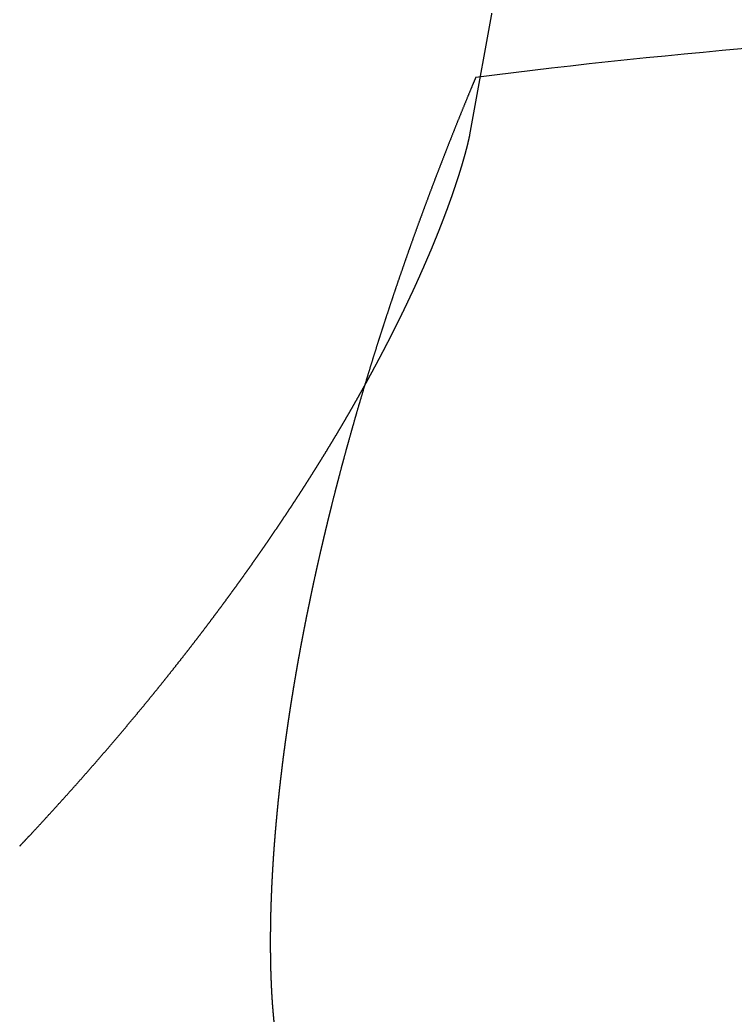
# Model space of a CAD drawing. Header units: centimetres. Extents: x -25.1 to 37.5, y -51.5 to 12.5.
# Drawn here: x 14.6712 to 14.844, y -38.6774 to -38.4369 of the extents above; entities that cross this region are included whole.
import ezdxf

# ---------------------------------------------------------------- set-up
doc = ezdxf.new("R2010")
doc.units = ezdxf.units.CM
doc.header["$MEASUREMENT"] = 0
for name, color, linetype in [('robot assembler v21_Sketch67', 7, 'Continuous'), ('robot assembler v21_Sketch68', 7, 'Continuous'), ('robot assembler v21_Sketch75', 7, 'Continuous'), ('robot assembler v21_Sketch76', 7, 'Continuous'), ('robot assembler v21_Sketch86', 7, 'Continuous')]:
    doc.layers.add(name, color=color, linetype=linetype)

msp = doc.modelspace()

# ---------------------------------------------------------------- linework, layer by layer
at = {"layer": 'robot assembler v21_Sketch67'}
msp.add_arc((14.991, -40.1, 50.1), 1.6625, 92.16571, 97.24605, dxfattribs=at)
msp.add_open_spline([(14.7813, -38.45078, 50.1), (14.78118, -38.45107, 50.1), (14.78094, -38.45165, 50.1), (14.78057, -38.45252, 50.1), (14.78009, -38.45369, 50.1), (14.77949, -38.45514, 50.1), (14.77889, -38.45659, 50.1), (14.7783, -38.45803, 50.1), (14.77772, -38.45948, 50.1), (14.77713, -38.46092, 50.1), (14.77655, -38.46236, 50.1), (14.77598, -38.4638, 50.1), (14.77541, -38.46524, 50.1), (14.77484, -38.46667, 50.1), (14.77427, -38.4681, 50.1), (14.77372, -38.46953, 50.1), (14.77316, -38.47096, 50.1), (14.77261, -38.47239, 50.1), (14.77206, -38.47381, 50.1), (14.77152, -38.47523, 50.1), (14.77098, -38.47665, 50.1), (14.77045, -38.47807, 50.1), (14.76991, -38.47948, 50.1), (14.76939, -38.48089, 50.1), (14.76887, -38.4823, 50.1), (14.76835, -38.48371, 50.1), (14.76783, -38.48511, 50.1), (14.76732, -38.48651, 50.1), (14.76681, -38.48791, 50.1), (14.76631, -38.48931, 50.1), (14.76581, -38.4907, 50.1), (14.76532, -38.49209, 50.1), (14.76483, -38.49348, 50.1), (14.76434, -38.49487, 50.1), (14.76386, -38.49625, 50.1), (14.76338, -38.49764, 50.1), (14.7629, -38.49901, 50.1), (14.76243, -38.50039, 50.1), (14.76196, -38.50176, 50.1), (14.7615, -38.50313, 50.1), (14.76104, -38.5045, 50.1), (14.76059, -38.50587, 50.1), (14.76014, -38.50723, 50.1), (14.75969, -38.50859, 50.1), (14.75925, -38.50995, 50.1), (14.75881, -38.5113, 50.1), (14.75837, -38.51265, 50.1), (14.75794, -38.514, 50.1), (14.75751, -38.51535, 50.1), (14.75709, -38.51669, 50.1), (14.75667, -38.51803, 50.1), (14.75625, -38.51936, 50.1), (14.75584, -38.5207, 50.1), (14.75543, -38.52203, 50.1), (14.75503, -38.52336, 50.1), (14.75463, -38.52468, 50.1), (14.75423, -38.526, 50.1), (14.75384, -38.52732, 50.1), (14.75345, -38.52864, 50.1), (14.75306, -38.52995, 50.1), (14.75268, -38.53126, 50.1), (14.7523, -38.53256, 50.1), (14.75193, -38.53387, 50.1), (14.75156, -38.53517, 50.1), (14.75119, -38.53646, 50.1), (14.75083, -38.53775, 50.1), (14.75047, -38.53904, 50.1), (14.75012, -38.54033, 50.1), (14.74976, -38.54161, 50.1), (14.74942, -38.54289, 50.1), (14.74907, -38.54417, 50.1), (14.74873, -38.54544, 50.1), (14.7484, -38.54671, 50.1), (14.74807, -38.54798, 50.1), (14.74774, -38.54924, 50.1), (14.74741, -38.5505, 50.1), (14.74709, -38.55175, 50.1), (14.74677, -38.55301, 50.1), (14.74646, -38.55425, 50.1), (14.74615, -38.5555, 50.1), (14.74584, -38.55674, 50.1), (14.74554, -38.55798, 50.1), (14.74524, -38.55921, 50.1), (14.74495, -38.56044, 50.1), (14.74465, -38.56167, 50.1), (14.74437, -38.56289, 50.1), (14.74408, -38.56411, 50.1), (14.7438, -38.56532, 50.1), (14.74352, -38.56653, 50.1), (14.74325, -38.56774, 50.1), (14.74298, -38.56894, 50.1), (14.74271, -38.57014, 50.1), (14.74245, -38.57134, 50.1), (14.74219, -38.57253, 50.1), (14.74193, -38.57372, 50.1), (14.74168, -38.5749, 50.1), (14.74143, -38.57608, 50.1), (14.74119, -38.57725, 50.1), (14.74095, -38.57843, 50.1), (14.74071, -38.57959, 50.1), (14.74047, -38.58075, 50.1), (14.74024, -38.58191, 50.1), (14.74001, -38.58307, 50.1), (14.73979, -38.58422, 50.1), (14.73957, -38.58536, 50.1), (14.73935, -38.5865, 50.1), (14.73913, -38.58764, 50.1), (14.73892, -38.58877, 50.1), (14.73872, -38.5899, 50.1), (14.73851, -38.59102, 50.1), (14.73831, -38.59214, 50.1), (14.73811, -38.59326, 50.1), (14.73792, -38.59437, 50.1), (14.73773, -38.59547, 50.1), (14.73754, -38.59657, 50.1), (14.73736, -38.59767, 50.1), (14.73718, -38.59876, 50.1), (14.737, -38.59985, 50.1), (14.73683, -38.60093, 50.1), (14.73665, -38.60201, 50.1), (14.73649, -38.60308, 50.1), (14.73632, -38.60415, 50.1), (14.73616, -38.60521, 50.1), (14.736, -38.60627, 50.1), (14.73585, -38.60732, 50.1), (14.7357, -38.60837, 50.1), (14.73555, -38.60941, 50.1), (14.7354, -38.61045, 50.1), (14.73526, -38.61148, 50.1), (14.73512, -38.61251, 50.1), (14.73498, -38.61353, 50.1), (14.73485, -38.61455, 50.1), (14.73472, -38.61556, 50.1), (14.73459, -38.61657, 50.1), (14.73447, -38.61757, 50.1), (14.73435, -38.61857, 50.1), (14.73423, -38.61956, 50.1), (14.73411, -38.62055, 50.1), (14.734, -38.62153, 50.1), (14.73389, -38.6225, 50.1), (14.73379, -38.62347, 50.1), (14.73368, -38.62443, 50.1), (14.73358, -38.62539, 50.1), (14.73348, -38.62634, 50.1), (14.73339, -38.62729, 50.1), (14.7333, -38.62823, 50.1), (14.73321, -38.62916, 50.1), (14.73312, -38.63009, 50.1), (14.73304, -38.63102, 50.1), (14.73296, -38.63193, 50.1), (14.73288, -38.63284, 50.1), (14.7328, -38.63375, 50.1), (14.73273, -38.63465, 50.1), (14.73266, -38.63554, 50.1), (14.73259, -38.63643, 50.1), (14.73253, -38.63731, 50.1), (14.73246, -38.63819, 50.1), (14.7324, -38.63905, 50.1), (14.73235, -38.63992, 50.1), (14.73229, -38.64077, 50.1), (14.73224, -38.64162, 50.1), (14.73219, -38.64246, 50.1), (14.73214, -38.6433, 50.1), (14.7321, -38.64413, 50.1), (14.73205, -38.64495, 50.1), (14.73201, -38.64577, 50.1), (14.73198, -38.64658, 50.1), (14.73194, -38.64738, 50.1), (14.73191, -38.64818, 50.1), (14.73188, -38.64897, 50.1), (14.73185, -38.64975, 50.1), (14.73182, -38.65053, 50.1), (14.7318, -38.65129, 50.1), (14.73177, -38.65206, 50.1), (14.73175, -38.65281, 50.1), (14.73174, -38.65356, 50.1), (14.73172, -38.6543, 50.1), (14.73171, -38.65503, 50.1), (14.73169, -38.65575, 50.1), (14.73168, -38.65647, 50.1), (14.73168, -38.65718, 50.1), (14.73167, -38.65788, 50.1), (14.73166, -38.65858, 50.1), (14.73166, -38.65926, 50.1), (14.73166, -38.65994, 50.1), (14.73166, -38.66062, 50.1), (14.73167, -38.66128, 50.1), (14.73167, -38.66193, 50.1), (14.73168, -38.66258, 50.1), (14.73168, -38.66322, 50.1), (14.73169, -38.66385, 50.1), (14.7317, -38.66448, 50.1), (14.73172, -38.66509, 50.1), (14.73173, -38.6657, 50.1), (14.73174, -38.66629, 50.1), (14.73176, -38.66688, 50.1), (14.73178, -38.66746, 50.1), (14.7318, -38.66804, 50.1), (14.73182, -38.6686, 50.1), (14.73184, -38.66915, 50.1), (14.73186, -38.6697, 50.1), (14.73189, -38.67023, 50.1), (14.73191, -38.67076, 50.1), (14.73194, -38.67128, 50.1), (14.73196, -38.67179, 50.1), (14.73199, -38.67229, 50.1), (14.73202, -38.67278, 50.1), (14.73205, -38.67326, 50.1), (14.73208, -38.67373, 50.1), (14.73211, -38.67419, 50.1), (14.73214, -38.67464, 50.1), (14.73217, -38.67508, 50.1), (14.73221, -38.67551, 50.1), (14.73224, -38.67593, 50.1), (14.73227, -38.67634, 50.1), (14.73231, -38.67674, 50.1), (14.73234, -38.67713, 50.1), (14.73237, -38.6775, 50.1), (14.73241, -38.67787, 50.1), (14.73244, -38.67823, 50.1), (14.73248, -38.67857, 50.1), (14.73251, -38.67891, 50.1), (14.73254, -38.67923, 50.1), (14.73258, -38.67954, 50.1), (14.73261, -38.67984, 50.1), (14.73264, -38.68013, 50.1), (14.73268, -38.6804, 50.1), (14.73271, -38.68067, 50.1), (14.73274, -38.68092, 50.1), (14.73277, -38.68116, 50.1), (14.7328, -38.68139, 50.1), (14.73283, -38.6816, 50.1), (14.73285, -38.6818, 50.1), (14.73288, -38.68199, 50.1), (14.7329, -38.68217, 50.1), (14.73293, -38.68233, 50.1), (14.73295, -38.68248, 50.1), (14.73297, -38.68261, 50.1), (14.73299, -38.68273, 50.1), (14.73301, -38.68284, 50.1), (14.73302, -38.68293, 50.1), (14.73303, -38.68299, 50.1), (14.73304, -38.68303, 50.1), (14.73304, -38.68306, 50.1), (14.73304, -38.68307, 50.1)], degree=5, dxfattribs=at)
at = {"layer": 'robot assembler v21_Sketch68'}
msp.add_arc((14.991, -40.1, 50.1), 1.6625, 92.16571, 97.24605, dxfattribs=at)
msp.add_open_spline([(14.7813, -38.45078, 50.1), (14.78118, -38.45107, 50.1), (14.78094, -38.45165, 50.1), (14.78057, -38.45252, 50.1), (14.78009, -38.45369, 50.1), (14.77949, -38.45514, 50.1), (14.77889, -38.45659, 50.1), (14.7783, -38.45803, 50.1), (14.77772, -38.45948, 50.1), (14.77713, -38.46092, 50.1), (14.77655, -38.46236, 50.1), (14.77598, -38.4638, 50.1), (14.77541, -38.46524, 50.1), (14.77484, -38.46667, 50.1), (14.77427, -38.4681, 50.1), (14.77372, -38.46953, 50.1), (14.77316, -38.47096, 50.1), (14.77261, -38.47239, 50.1), (14.77206, -38.47381, 50.1), (14.77152, -38.47523, 50.1), (14.77098, -38.47665, 50.1), (14.77045, -38.47807, 50.1), (14.76991, -38.47948, 50.1), (14.76939, -38.48089, 50.1), (14.76887, -38.4823, 50.1), (14.76835, -38.48371, 50.1), (14.76783, -38.48511, 50.1), (14.76732, -38.48651, 50.1), (14.76681, -38.48791, 50.1), (14.76631, -38.48931, 50.1), (14.76581, -38.4907, 50.1), (14.76532, -38.49209, 50.1), (14.76483, -38.49348, 50.1), (14.76434, -38.49487, 50.1), (14.76386, -38.49625, 50.1), (14.76338, -38.49764, 50.1), (14.7629, -38.49901, 50.1), (14.76243, -38.50039, 50.1), (14.76196, -38.50176, 50.1), (14.7615, -38.50313, 50.1), (14.76104, -38.5045, 50.1), (14.76059, -38.50587, 50.1), (14.76014, -38.50723, 50.1), (14.75969, -38.50859, 50.1), (14.75925, -38.50995, 50.1), (14.75881, -38.5113, 50.1), (14.75837, -38.51265, 50.1), (14.75794, -38.514, 50.1), (14.75751, -38.51535, 50.1), (14.75709, -38.51669, 50.1), (14.75667, -38.51803, 50.1), (14.75625, -38.51936, 50.1), (14.75584, -38.5207, 50.1), (14.75543, -38.52203, 50.1), (14.75503, -38.52336, 50.1), (14.75463, -38.52468, 50.1), (14.75423, -38.526, 50.1), (14.75384, -38.52732, 50.1), (14.75345, -38.52864, 50.1), (14.75306, -38.52995, 50.1), (14.75268, -38.53126, 50.1), (14.7523, -38.53256, 50.1), (14.75193, -38.53387, 50.1), (14.75156, -38.53517, 50.1), (14.75119, -38.53646, 50.1), (14.75083, -38.53775, 50.1), (14.75047, -38.53904, 50.1), (14.75012, -38.54033, 50.1), (14.74976, -38.54161, 50.1), (14.74942, -38.54289, 50.1), (14.74907, -38.54417, 50.1), (14.74873, -38.54544, 50.1), (14.7484, -38.54671, 50.1), (14.74807, -38.54798, 50.1), (14.74774, -38.54924, 50.1), (14.74741, -38.5505, 50.1), (14.74709, -38.55175, 50.1), (14.74677, -38.55301, 50.1), (14.74646, -38.55425, 50.1), (14.74615, -38.5555, 50.1), (14.74584, -38.55674, 50.1), (14.74554, -38.55798, 50.1), (14.74524, -38.55921, 50.1), (14.74495, -38.56044, 50.1), (14.74465, -38.56167, 50.1), (14.74437, -38.56289, 50.1), (14.74408, -38.56411, 50.1), (14.7438, -38.56532, 50.1), (14.74352, -38.56653, 50.1), (14.74325, -38.56774, 50.1), (14.74298, -38.56894, 50.1), (14.74271, -38.57014, 50.1), (14.74245, -38.57134, 50.1), (14.74219, -38.57253, 50.1), (14.74193, -38.57372, 50.1), (14.74168, -38.5749, 50.1), (14.74143, -38.57608, 50.1), (14.74119, -38.57725, 50.1), (14.74095, -38.57843, 50.1), (14.74071, -38.57959, 50.1), (14.74047, -38.58075, 50.1), (14.74024, -38.58191, 50.1), (14.74001, -38.58307, 50.1), (14.73979, -38.58422, 50.1), (14.73957, -38.58536, 50.1), (14.73935, -38.5865, 50.1), (14.73913, -38.58764, 50.1), (14.73892, -38.58877, 50.1), (14.73872, -38.5899, 50.1), (14.73851, -38.59102, 50.1), (14.73831, -38.59214, 50.1), (14.73811, -38.59326, 50.1), (14.73792, -38.59437, 50.1), (14.73773, -38.59547, 50.1), (14.73754, -38.59657, 50.1), (14.73736, -38.59767, 50.1), (14.73718, -38.59876, 50.1), (14.737, -38.59985, 50.1), (14.73683, -38.60093, 50.1), (14.73665, -38.60201, 50.1), (14.73649, -38.60308, 50.1), (14.73632, -38.60415, 50.1), (14.73616, -38.60521, 50.1), (14.736, -38.60627, 50.1), (14.73585, -38.60732, 50.1), (14.7357, -38.60837, 50.1), (14.73555, -38.60941, 50.1), (14.7354, -38.61045, 50.1), (14.73526, -38.61148, 50.1), (14.73512, -38.61251, 50.1), (14.73498, -38.61353, 50.1), (14.73485, -38.61455, 50.1), (14.73472, -38.61556, 50.1), (14.73459, -38.61657, 50.1), (14.73447, -38.61757, 50.1), (14.73435, -38.61857, 50.1), (14.73423, -38.61956, 50.1), (14.73411, -38.62055, 50.1), (14.734, -38.62153, 50.1), (14.73389, -38.6225, 50.1), (14.73379, -38.62347, 50.1), (14.73368, -38.62443, 50.1), (14.73358, -38.62539, 50.1), (14.73348, -38.62634, 50.1), (14.73339, -38.62729, 50.1), (14.7333, -38.62823, 50.1), (14.73321, -38.62916, 50.1), (14.73312, -38.63009, 50.1), (14.73304, -38.63102, 50.1), (14.73296, -38.63193, 50.1), (14.73288, -38.63284, 50.1), (14.7328, -38.63375, 50.1), (14.73273, -38.63465, 50.1), (14.73266, -38.63554, 50.1), (14.73259, -38.63643, 50.1), (14.73253, -38.63731, 50.1), (14.73246, -38.63819, 50.1), (14.7324, -38.63905, 50.1), (14.73235, -38.63992, 50.1), (14.73229, -38.64077, 50.1), (14.73224, -38.64162, 50.1), (14.73219, -38.64246, 50.1), (14.73214, -38.6433, 50.1), (14.7321, -38.64413, 50.1), (14.73205, -38.64495, 50.1), (14.73201, -38.64577, 50.1), (14.73198, -38.64658, 50.1), (14.73194, -38.64738, 50.1), (14.73191, -38.64818, 50.1), (14.73188, -38.64897, 50.1), (14.73185, -38.64975, 50.1), (14.73182, -38.65053, 50.1), (14.7318, -38.65129, 50.1), (14.73177, -38.65206, 50.1), (14.73175, -38.65281, 50.1), (14.73174, -38.65356, 50.1), (14.73172, -38.6543, 50.1), (14.73171, -38.65503, 50.1), (14.73169, -38.65575, 50.1), (14.73168, -38.65647, 50.1), (14.73168, -38.65718, 50.1), (14.73167, -38.65788, 50.1), (14.73166, -38.65858, 50.1), (14.73166, -38.65926, 50.1), (14.73166, -38.65994, 50.1), (14.73166, -38.66062, 50.1), (14.73167, -38.66128, 50.1), (14.73167, -38.66193, 50.1), (14.73168, -38.66258, 50.1), (14.73168, -38.66322, 50.1), (14.73169, -38.66385, 50.1), (14.7317, -38.66448, 50.1), (14.73172, -38.66509, 50.1), (14.73173, -38.6657, 50.1), (14.73174, -38.66629, 50.1), (14.73176, -38.66688, 50.1), (14.73178, -38.66746, 50.1), (14.7318, -38.66804, 50.1), (14.73182, -38.6686, 50.1), (14.73184, -38.66915, 50.1), (14.73186, -38.6697, 50.1), (14.73189, -38.67023, 50.1), (14.73191, -38.67076, 50.1), (14.73194, -38.67128, 50.1), (14.73196, -38.67179, 50.1), (14.73199, -38.67229, 50.1), (14.73202, -38.67278, 50.1), (14.73205, -38.67326, 50.1), (14.73208, -38.67373, 50.1), (14.73211, -38.67419, 50.1), (14.73214, -38.67464, 50.1), (14.73217, -38.67508, 50.1), (14.73221, -38.67551, 50.1), (14.73224, -38.67593, 50.1), (14.73227, -38.67634, 50.1), (14.73231, -38.67674, 50.1), (14.73234, -38.67713, 50.1), (14.73237, -38.6775, 50.1), (14.73241, -38.67787, 50.1), (14.73244, -38.67823, 50.1), (14.73248, -38.67857, 50.1), (14.73251, -38.67891, 50.1), (14.73254, -38.67923, 50.1), (14.73258, -38.67954, 50.1), (14.73261, -38.67984, 50.1), (14.73264, -38.68013, 50.1), (14.73268, -38.6804, 50.1), (14.73271, -38.68067, 50.1), (14.73274, -38.68092, 50.1), (14.73277, -38.68116, 50.1), (14.7328, -38.68139, 50.1), (14.73283, -38.6816, 50.1), (14.73285, -38.6818, 50.1), (14.73288, -38.68199, 50.1), (14.7329, -38.68217, 50.1), (14.73293, -38.68233, 50.1), (14.73295, -38.68248, 50.1), (14.73297, -38.68261, 50.1), (14.73299, -38.68273, 50.1), (14.73301, -38.68284, 50.1), (14.73302, -38.68293, 50.1), (14.73303, -38.68299, 50.1), (14.73304, -38.68303, 50.1), (14.73304, -38.68306, 50.1), (14.73304, -38.68307, 50.1)], degree=5, dxfattribs=at)
at = {"layer": 'robot assembler v21_Sketch75'}
for p, q in [((14.77991, -38.46461, 50.1), (14.8061, -38.32007, 50.1)), ((14.7799, -38.46469, 50.1), (14.77991, -38.46461, 50.1))]:
    msp.add_line(p, q, dxfattribs=at)
msp.add_open_spline([(14.67116, -38.63654, 50.1), (14.67135, -38.63634, 50.1), (14.67172, -38.63594, 50.1), (14.67229, -38.63534, 50.1), (14.67303, -38.63454, 50.1), (14.67397, -38.63354, 50.1), (14.67489, -38.63255, 50.1), (14.67582, -38.63155, 50.1), (14.67674, -38.63055, 50.1), (14.67765, -38.62956, 50.1), (14.67856, -38.62856, 50.1), (14.67947, -38.62757, 50.1), (14.68037, -38.62658, 50.1), (14.68127, -38.62558, 50.1), (14.68217, -38.62459, 50.1), (14.68306, -38.6236, 50.1), (14.68394, -38.62261, 50.1), (14.68483, -38.62162, 50.1), (14.68571, -38.62063, 50.1), (14.68658, -38.61964, 50.1), (14.68745, -38.61865, 50.1), (14.68832, -38.61766, 50.1), (14.68918, -38.61667, 50.1), (14.69004, -38.61569, 50.1), (14.69089, -38.6147, 50.1), (14.69174, -38.61372, 50.1), (14.69259, -38.61274, 50.1), (14.69343, -38.61175, 50.1), (14.69427, -38.61077, 50.1), (14.6951, -38.60979, 50.1), (14.69593, -38.60881, 50.1), (14.69675, -38.60783, 50.1), (14.69757, -38.60685, 50.1), (14.69839, -38.60587, 50.1), (14.6992, -38.6049, 50.1), (14.70001, -38.60392, 50.1), (14.70082, -38.60295, 50.1), (14.70162, -38.60198, 50.1), (14.70241, -38.601, 50.1), (14.70321, -38.60003, 50.1), (14.70399, -38.59906, 50.1), (14.70478, -38.59809, 50.1), (14.70556, -38.59712, 50.1), (14.70633, -38.59616, 50.1), (14.7071, -38.59519, 50.1), (14.70787, -38.59423, 50.1), (14.70863, -38.59327, 50.1), (14.70939, -38.5923, 50.1), (14.71015, -38.59134, 50.1), (14.7109, -38.59038, 50.1), (14.71165, -38.58943, 50.1), (14.71239, -38.58847, 50.1), (14.71313, -38.58751, 50.1), (14.71386, -38.58656, 50.1), (14.71459, -38.58561, 50.1), (14.71532, -38.58466, 50.1), (14.71604, -38.58371, 50.1), (14.71676, -38.58276, 50.1), (14.71747, -38.58181, 50.1), (14.71818, -38.58086, 50.1), (14.71888, -38.57992, 50.1), (14.71958, -38.57898, 50.1), (14.72028, -38.57804, 50.1), (14.72097, -38.5771, 50.1), (14.72166, -38.57616, 50.1), (14.72234, -38.57522, 50.1), (14.72302, -38.57429, 50.1), (14.7237, -38.57336, 50.1), (14.72437, -38.57242, 50.1), (14.72504, -38.5715, 50.1), (14.7257, -38.57057, 50.1), (14.72636, -38.56964, 50.1), (14.72702, -38.56872, 50.1), (14.72767, -38.56779, 50.1), (14.72831, -38.56687, 50.1), (14.72896, -38.56595, 50.1), (14.72959, -38.56504, 50.1), (14.73023, -38.56412, 50.1), (14.73086, -38.56321, 50.1), (14.73148, -38.5623, 50.1), (14.73211, -38.56139, 50.1), (14.73272, -38.56048, 50.1), (14.73334, -38.55958, 50.1), (14.73395, -38.55867, 50.1), (14.73455, -38.55777, 50.1), (14.73515, -38.55687, 50.1), (14.73575, -38.55597, 50.1), (14.73634, -38.55508, 50.1), (14.73693, -38.55419, 50.1), (14.73751, -38.5533, 50.1), (14.73809, -38.55241, 50.1), (14.73867, -38.55152, 50.1), (14.73924, -38.55064, 50.1), (14.73981, -38.54976, 50.1), (14.74037, -38.54888, 50.1), (14.74093, -38.548, 50.1), (14.74148, -38.54712, 50.1), (14.74203, -38.54625, 50.1), (14.74258, -38.54538, 50.1), (14.74312, -38.54451, 50.1), (14.74366, -38.54365, 50.1), (14.74419, -38.54279, 50.1), (14.74472, -38.54193, 50.1), (14.74525, -38.54107, 50.1), (14.74577, -38.54021, 50.1), (14.74629, -38.53936, 50.1), (14.7468, -38.53851, 50.1), (14.74731, -38.53766, 50.1), (14.74782, -38.53682, 50.1), (14.74832, -38.53598, 50.1), (14.74881, -38.53514, 50.1), (14.7493, -38.5343, 50.1), (14.74979, -38.53347, 50.1), (14.75028, -38.53264, 50.1), (14.75076, -38.53181, 50.1), (14.75123, -38.53099, 50.1), (14.7517, -38.53016, 50.1), (14.75217, -38.52935, 50.1), (14.75264, -38.52853, 50.1), (14.75309, -38.52772, 50.1), (14.75355, -38.52691, 50.1), (14.754, -38.5261, 50.1), (14.75445, -38.5253, 50.1), (14.75489, -38.5245, 50.1), (14.75533, -38.5237, 50.1), (14.75576, -38.5229, 50.1), (14.75619, -38.52211, 50.1), (14.75662, -38.52133, 50.1), (14.75704, -38.52054, 50.1), (14.75746, -38.51976, 50.1), (14.75787, -38.51898, 50.1), (14.75828, -38.51821, 50.1), (14.75869, -38.51744, 50.1), (14.75909, -38.51667, 50.1), (14.75949, -38.51591, 50.1), (14.75988, -38.51515, 50.1), (14.76027, -38.51439, 50.1), (14.76066, -38.51364, 50.1), (14.76104, -38.51289, 50.1), (14.76141, -38.51214, 50.1), (14.76179, -38.5114, 50.1), (14.76216, -38.51066, 50.1), (14.76252, -38.50993, 50.1), (14.76288, -38.5092, 50.1), (14.76324, -38.50847, 50.1), (14.76359, -38.50775, 50.1), (14.76394, -38.50703, 50.1), (14.76429, -38.50631, 50.1), (14.76463, -38.5056, 50.1), (14.76496, -38.5049, 50.1), (14.7653, -38.50419, 50.1), (14.76562, -38.5035, 50.1), (14.76595, -38.5028, 50.1), (14.76627, -38.50211, 50.1), (14.76659, -38.50143, 50.1), (14.7669, -38.50075, 50.1), (14.76721, -38.50007, 50.1), (14.76751, -38.4994, 50.1), (14.76781, -38.49873, 50.1), (14.76811, -38.49806, 50.1), (14.7684, -38.49741, 50.1), (14.76869, -38.49675, 50.1), (14.76897, -38.4961, 50.1), (14.76925, -38.49546, 50.1), (14.76953, -38.49482, 50.1), (14.7698, -38.49418, 50.1), (14.77007, -38.49355, 50.1), (14.77034, -38.49293, 50.1), (14.7706, -38.49231, 50.1), (14.77086, -38.49169, 50.1), (14.77111, -38.49108, 50.1), (14.77136, -38.49047, 50.1), (14.77161, -38.48987, 50.1), (14.77185, -38.48928, 50.1), (14.77208, -38.48869, 50.1), (14.77232, -38.4881, 50.1), (14.77255, -38.48752, 50.1), (14.77277, -38.48695, 50.1), (14.773, -38.48638, 50.1), (14.77322, -38.48582, 50.1), (14.77343, -38.48526, 50.1), (14.77364, -38.48471, 50.1), (14.77385, -38.48416, 50.1), (14.77405, -38.48362, 50.1), (14.77425, -38.48309, 50.1), (14.77445, -38.48256, 50.1), (14.77464, -38.48204, 50.1), (14.77483, -38.48152, 50.1), (14.77501, -38.48101, 50.1), (14.77519, -38.48051, 50.1), (14.77537, -38.48001, 50.1), (14.77555, -38.47952, 50.1), (14.77572, -38.47903, 50.1), (14.77588, -38.47855, 50.1), (14.77604, -38.47808, 50.1), (14.7762, -38.47761, 50.1), (14.77636, -38.47715, 50.1), (14.77651, -38.4767, 50.1), (14.77666, -38.47625, 50.1), (14.7768, -38.47581, 50.1), (14.77694, -38.47538, 50.1), (14.77708, -38.47496, 50.1), (14.77722, -38.47454, 50.1), (14.77735, -38.47413, 50.1), (14.77747, -38.47372, 50.1), (14.7776, -38.47332, 50.1), (14.77772, -38.47294, 50.1), (14.77783, -38.47255, 50.1), (14.77795, -38.47218, 50.1), (14.77806, -38.47181, 50.1), (14.77816, -38.47145, 50.1), (14.77826, -38.4711, 50.1), (14.77836, -38.47076, 50.1), (14.77846, -38.47042, 50.1), (14.77855, -38.4701, 50.1), (14.77864, -38.46978, 50.1), (14.77873, -38.46947, 50.1), (14.77881, -38.46916, 50.1), (14.77889, -38.46887, 50.1), (14.77897, -38.46859, 50.1), (14.77904, -38.46831, 50.1), (14.77911, -38.46804, 50.1), (14.77918, -38.46778, 50.1), (14.77924, -38.46753, 50.1), (14.7793, -38.46729, 50.1), (14.77936, -38.46706, 50.1), (14.77941, -38.46684, 50.1), (14.77947, -38.46663, 50.1), (14.77951, -38.46643, 50.1), (14.77956, -38.46623, 50.1), (14.7796, -38.46605, 50.1), (14.77964, -38.46588, 50.1), (14.77968, -38.46572, 50.1), (14.77971, -38.46557, 50.1), (14.77975, -38.46542, 50.1), (14.77977, -38.46529, 50.1), (14.7798, -38.46517, 50.1), (14.77982, -38.46506, 50.1), (14.77984, -38.46497, 50.1), (14.77986, -38.46488, 50.1), (14.77988, -38.46481, 50.1), (14.77989, -38.46475, 50.1), (14.77989, -38.46472, 50.1), (14.7799, -38.4647, 50.1), (14.7799, -38.46469, 50.1)], degree=5, dxfattribs=at)
at = {"layer": 'robot assembler v21_Sketch76'}
for p, q in [((14.77991, -38.46461, 50.1), (14.8061, -38.32007, 50.1)), ((14.7799, -38.46469, 50.1), (14.77991, -38.46461, 50.1))]:
    msp.add_line(p, q, dxfattribs=at)
msp.add_open_spline([(14.67116, -38.63654, 50.1), (14.67135, -38.63634, 50.1), (14.67172, -38.63594, 50.1), (14.67229, -38.63534, 50.1), (14.67303, -38.63454, 50.1), (14.67397, -38.63354, 50.1), (14.67489, -38.63255, 50.1), (14.67582, -38.63155, 50.1), (14.67674, -38.63055, 50.1), (14.67765, -38.62956, 50.1), (14.67856, -38.62856, 50.1), (14.67947, -38.62757, 50.1), (14.68037, -38.62658, 50.1), (14.68127, -38.62558, 50.1), (14.68217, -38.62459, 50.1), (14.68306, -38.6236, 50.1), (14.68394, -38.62261, 50.1), (14.68483, -38.62162, 50.1), (14.68571, -38.62063, 50.1), (14.68658, -38.61964, 50.1), (14.68745, -38.61865, 50.1), (14.68832, -38.61766, 50.1), (14.68918, -38.61667, 50.1), (14.69004, -38.61569, 50.1), (14.69089, -38.6147, 50.1), (14.69174, -38.61372, 50.1), (14.69259, -38.61274, 50.1), (14.69343, -38.61175, 50.1), (14.69427, -38.61077, 50.1), (14.6951, -38.60979, 50.1), (14.69593, -38.60881, 50.1), (14.69675, -38.60783, 50.1), (14.69757, -38.60685, 50.1), (14.69839, -38.60587, 50.1), (14.6992, -38.6049, 50.1), (14.70001, -38.60392, 50.1), (14.70082, -38.60295, 50.1), (14.70162, -38.60198, 50.1), (14.70241, -38.601, 50.1), (14.70321, -38.60003, 50.1), (14.70399, -38.59906, 50.1), (14.70478, -38.59809, 50.1), (14.70556, -38.59712, 50.1), (14.70633, -38.59616, 50.1), (14.7071, -38.59519, 50.1), (14.70787, -38.59423, 50.1), (14.70863, -38.59327, 50.1), (14.70939, -38.5923, 50.1), (14.71015, -38.59134, 50.1), (14.7109, -38.59038, 50.1), (14.71165, -38.58943, 50.1), (14.71239, -38.58847, 50.1), (14.71313, -38.58751, 50.1), (14.71386, -38.58656, 50.1), (14.71459, -38.58561, 50.1), (14.71532, -38.58466, 50.1), (14.71604, -38.58371, 50.1), (14.71676, -38.58276, 50.1), (14.71747, -38.58181, 50.1), (14.71818, -38.58086, 50.1), (14.71888, -38.57992, 50.1), (14.71958, -38.57898, 50.1), (14.72028, -38.57804, 50.1), (14.72097, -38.5771, 50.1), (14.72166, -38.57616, 50.1), (14.72234, -38.57522, 50.1), (14.72302, -38.57429, 50.1), (14.7237, -38.57336, 50.1), (14.72437, -38.57242, 50.1), (14.72504, -38.5715, 50.1), (14.7257, -38.57057, 50.1), (14.72636, -38.56964, 50.1), (14.72702, -38.56872, 50.1), (14.72767, -38.56779, 50.1), (14.72831, -38.56687, 50.1), (14.72896, -38.56595, 50.1), (14.72959, -38.56504, 50.1), (14.73023, -38.56412, 50.1), (14.73086, -38.56321, 50.1), (14.73148, -38.5623, 50.1), (14.73211, -38.56139, 50.1), (14.73272, -38.56048, 50.1), (14.73334, -38.55958, 50.1), (14.73395, -38.55867, 50.1), (14.73455, -38.55777, 50.1), (14.73515, -38.55687, 50.1), (14.73575, -38.55597, 50.1), (14.73634, -38.55508, 50.1), (14.73693, -38.55419, 50.1), (14.73751, -38.5533, 50.1), (14.73809, -38.55241, 50.1), (14.73867, -38.55152, 50.1), (14.73924, -38.55064, 50.1), (14.73981, -38.54976, 50.1), (14.74037, -38.54888, 50.1), (14.74093, -38.548, 50.1), (14.74148, -38.54712, 50.1), (14.74203, -38.54625, 50.1), (14.74258, -38.54538, 50.1), (14.74312, -38.54451, 50.1), (14.74366, -38.54365, 50.1), (14.74419, -38.54279, 50.1), (14.74472, -38.54193, 50.1), (14.74525, -38.54107, 50.1), (14.74577, -38.54021, 50.1), (14.74629, -38.53936, 50.1), (14.7468, -38.53851, 50.1), (14.74731, -38.53766, 50.1), (14.74782, -38.53682, 50.1), (14.74832, -38.53598, 50.1), (14.74881, -38.53514, 50.1), (14.7493, -38.5343, 50.1), (14.74979, -38.53347, 50.1), (14.75028, -38.53264, 50.1), (14.75076, -38.53181, 50.1), (14.75123, -38.53099, 50.1), (14.7517, -38.53016, 50.1), (14.75217, -38.52935, 50.1), (14.75264, -38.52853, 50.1), (14.75309, -38.52772, 50.1), (14.75355, -38.52691, 50.1), (14.754, -38.5261, 50.1), (14.75445, -38.5253, 50.1), (14.75489, -38.5245, 50.1), (14.75533, -38.5237, 50.1), (14.75576, -38.5229, 50.1), (14.75619, -38.52211, 50.1), (14.75662, -38.52133, 50.1), (14.75704, -38.52054, 50.1), (14.75746, -38.51976, 50.1), (14.75787, -38.51898, 50.1), (14.75828, -38.51821, 50.1), (14.75869, -38.51744, 50.1), (14.75909, -38.51667, 50.1), (14.75949, -38.51591, 50.1), (14.75988, -38.51515, 50.1), (14.76027, -38.51439, 50.1), (14.76066, -38.51364, 50.1), (14.76104, -38.51289, 50.1), (14.76141, -38.51214, 50.1), (14.76179, -38.5114, 50.1), (14.76216, -38.51066, 50.1), (14.76252, -38.50993, 50.1), (14.76288, -38.5092, 50.1), (14.76324, -38.50847, 50.1), (14.76359, -38.50775, 50.1), (14.76394, -38.50703, 50.1), (14.76429, -38.50631, 50.1), (14.76463, -38.5056, 50.1), (14.76496, -38.5049, 50.1), (14.7653, -38.50419, 50.1), (14.76562, -38.5035, 50.1), (14.76595, -38.5028, 50.1), (14.76627, -38.50211, 50.1), (14.76659, -38.50143, 50.1), (14.7669, -38.50075, 50.1), (14.76721, -38.50007, 50.1), (14.76751, -38.4994, 50.1), (14.76781, -38.49873, 50.1), (14.76811, -38.49806, 50.1), (14.7684, -38.49741, 50.1), (14.76869, -38.49675, 50.1), (14.76897, -38.4961, 50.1), (14.76925, -38.49546, 50.1), (14.76953, -38.49482, 50.1), (14.7698, -38.49418, 50.1), (14.77007, -38.49355, 50.1), (14.77034, -38.49293, 50.1), (14.7706, -38.49231, 50.1), (14.77086, -38.49169, 50.1), (14.77111, -38.49108, 50.1), (14.77136, -38.49047, 50.1), (14.77161, -38.48987, 50.1), (14.77185, -38.48928, 50.1), (14.77208, -38.48869, 50.1), (14.77232, -38.4881, 50.1), (14.77255, -38.48752, 50.1), (14.77277, -38.48695, 50.1), (14.773, -38.48638, 50.1), (14.77322, -38.48582, 50.1), (14.77343, -38.48526, 50.1), (14.77364, -38.48471, 50.1), (14.77385, -38.48416, 50.1), (14.77405, -38.48362, 50.1), (14.77425, -38.48309, 50.1), (14.77445, -38.48256, 50.1), (14.77464, -38.48204, 50.1), (14.77483, -38.48152, 50.1), (14.77501, -38.48101, 50.1), (14.77519, -38.48051, 50.1), (14.77537, -38.48001, 50.1), (14.77555, -38.47952, 50.1), (14.77572, -38.47903, 50.1), (14.77588, -38.47855, 50.1), (14.77604, -38.47808, 50.1), (14.7762, -38.47761, 50.1), (14.77636, -38.47715, 50.1), (14.77651, -38.4767, 50.1), (14.77666, -38.47625, 50.1), (14.7768, -38.47581, 50.1), (14.77694, -38.47538, 50.1), (14.77708, -38.47496, 50.1), (14.77722, -38.47454, 50.1), (14.77735, -38.47413, 50.1), (14.77747, -38.47372, 50.1), (14.7776, -38.47332, 50.1), (14.77772, -38.47294, 50.1), (14.77783, -38.47255, 50.1), (14.77795, -38.47218, 50.1), (14.77806, -38.47181, 50.1), (14.77816, -38.47145, 50.1), (14.77826, -38.4711, 50.1), (14.77836, -38.47076, 50.1), (14.77846, -38.47042, 50.1), (14.77855, -38.4701, 50.1), (14.77864, -38.46978, 50.1), (14.77873, -38.46947, 50.1), (14.77881, -38.46916, 50.1), (14.77889, -38.46887, 50.1), (14.77897, -38.46859, 50.1), (14.77904, -38.46831, 50.1), (14.77911, -38.46804, 50.1), (14.77918, -38.46778, 50.1), (14.77924, -38.46753, 50.1), (14.7793, -38.46729, 50.1), (14.77936, -38.46706, 50.1), (14.77941, -38.46684, 50.1), (14.77947, -38.46663, 50.1), (14.77951, -38.46643, 50.1), (14.77956, -38.46623, 50.1), (14.7796, -38.46605, 50.1), (14.77964, -38.46588, 50.1), (14.77968, -38.46572, 50.1), (14.77971, -38.46557, 50.1), (14.77975, -38.46542, 50.1), (14.77977, -38.46529, 50.1), (14.7798, -38.46517, 50.1), (14.77982, -38.46506, 50.1), (14.77984, -38.46497, 50.1), (14.77986, -38.46488, 50.1), (14.77988, -38.46481, 50.1), (14.77989, -38.46475, 50.1), (14.77989, -38.46472, 50.1), (14.7799, -38.4647, 50.1), (14.7799, -38.46469, 50.1)], degree=5, dxfattribs=at)
at = {"layer": 'robot assembler v21_Sketch86', "extrusion": (0, -2.44929e-16, -1)}
msp.add_circle((-15, -37.25, -23.9), 1.5, dxfattribs=at)

doc.saveas('drawing.dxf')
